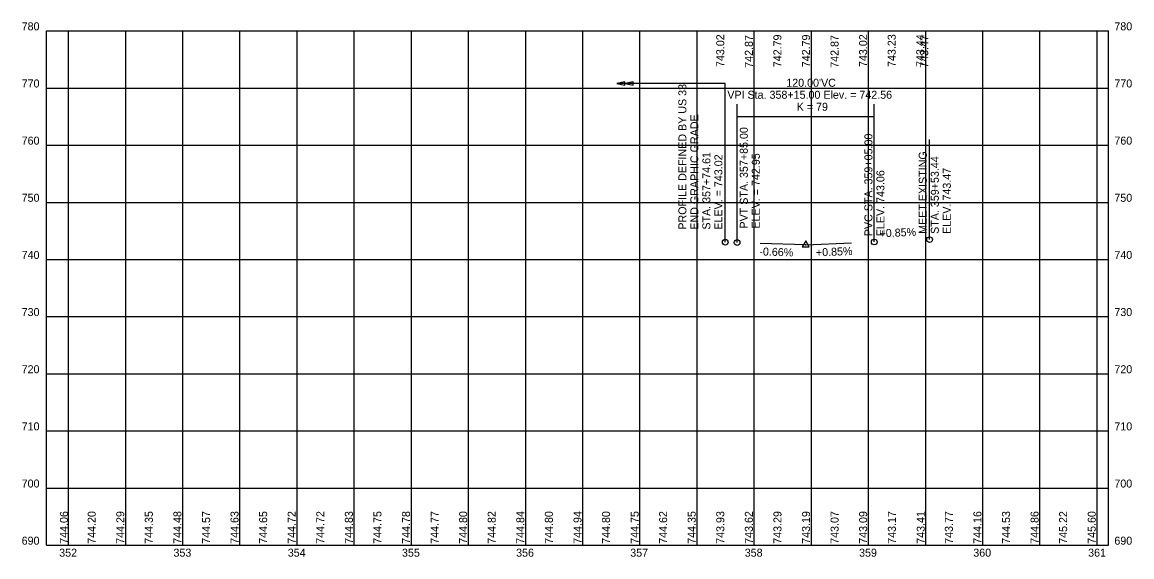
# Model space of a CAD drawing. Extents: x -21 to 950, y 680 to 1148.
import ezdxf

# ---------------------------------------------------------------- set-up
doc = ezdxf.new("R2010")
doc.units = 0
for name, color, linetype in [('PF_P_Sta_Elev_Text', 7, 'Continuous'), ('PF_P_Text', 7, 'Continuous'), ('PF_P_Text_Grade', 7, 'Continuous'), ('PF_P_Text_Points', 7, 'Continuous'), ('PF_P_Text_Strip_Grades_20', 7, 'Continuous'), ('PF_X_Text_Strip_Grade', 7, 'Continuous'), ('SH_Major_Grid_Line', 7, 'Continuous'), ('SH_Text', 7, 'Continuous')]:
    doc.layers.add(name, color=color, linetype=linetype)

msp = doc.modelspace()

# ---------------------------------------------------------------- linework, layer by layer
at = {"layer": 'PF_P_Text'}
msp.add_lwpolyline([(664.3, 956.38), (661.18, 950.97), (667.43, 950.97)], close=True, dxfattribs=at)
at = {"layer": 'PF_P_Text_Grade'}
for q in [(624.32, 954.1), (704.26, 954.47), (664.3, 952.77)]:
    msp.add_line((664.3, 952.77), q, dxfattribs=at)
msp.add_circle((664.3, 952.77), 0.25, dxfattribs=at)
msp.add_circle((664.3, 952.77), 0.25, dxfattribs=at)
at = {"layer": 'PF_P_Text_Points'}
for p, q in [((593.91, 955.12), (593.91, 1093.97)), ((604.3, 954.77), (604.3, 1075.82)), ((724.3, 955.32), (724.3, 1075.82)), ((604.3, 1065.15), (724.3, 1065.15)), ((772.74, 957.37), (772.74, 1044.87))]:
    msp.add_line(p, q, dxfattribs=at)
for centre in [(593.91, 955.12), (604.3, 954.77), (724.3, 955.32), (772.74, 957.37)]:
    msp.add_circle(centre, 2.5, dxfattribs=at)
at = {"layer": 'SH_Major_Grid_Line'}
for p, q in [((0, 1140), (929.39, 1140)), ((0, 690), (0, 1140)), ((19.3, 690), (19.3, 1140)), ((69.3, 690), (69.3, 1140)), ((119.3, 690), (119.3, 1140)), ((169.3, 690), (169.3, 1140)), ((219.3, 690), (219.3, 1140)), ((269.3, 690), (269.3, 1140)), ((319.3, 690), (319.3, 1140)), ((369.3, 690), (369.3, 1140)), ((419.3, 690), (419.3, 1140)), ((469.3, 690), (469.3, 1140)), ((519.3, 690), (519.3, 1140)), ((569.3, 690), (569.3, 1140)), ((619.3, 690), (619.3, 1140)), ((669.3, 690), (669.3, 1140)), ((719.3, 690), (719.3, 1140)), ((769.3, 690), (769.3, 1140)), ((819.3, 690), (819.3, 1140)), ((869.3, 690), (869.3, 1140)), ((919.3, 690), (919.3, 1140)), ((929.39, 690), (929.39, 1140)), ((0, 1090), (929.39, 1090)), ((0, 1040), (929.39, 1040)), ((0, 990), (929.39, 990)), ((0, 940), (929.39, 940)), ((0, 890), (929.39, 890)), ((0, 840), (929.39, 840)), ((0, 790), (929.39, 790)), ((0, 740), (929.39, 740)), ((0, 690), (929.39, 690))]:
    msp.add_line(p, q, dxfattribs=at)
at = {"layer": 'SH_Text'}
msp.add_line((593.91, 1093.97), (498.91, 1093.97), dxfattribs=at)
for points in [[(505.91, 1092.57), (505.91, 1095.37), (498.91, 1093.97)], [(513.24, 1092.57), (513.24, 1095.37), (506.24, 1093.97)]]:
    msp.add_lwpolyline(points, close=True, dxfattribs=at)

# ---------------------------------------------------------------- texts
at = {"layer": 'PF_P_Sta_Elev_Text'}
for s, p in [('780', (-21.73, 1140.5)), ('780', (934.39, 1140.5)), ('770', (-21.73, 1090.5)), ('770', (934.39, 1090.5)), ('760', (-21.73, 1040.5)), ('760', (934.39, 1040.5)), ('750', (-21.73, 990.5)), ('750', (934.39, 990.5)), ('740', (-21.73, 940.5)), ('740', (934.39, 940.5)), ('730', (-21.73, 890.5)), ('730', (934.39, 890.5)), ('720', (-21.73, 840.5)), ('720', (934.39, 840.5)), ('710', (-21.73, 790.5)), ('710', (934.39, 790.5)), ('700', (-21.73, 740.5)), ('700', (934.39, 740.5)), ('690', (-21.73, 690.5)), ('690', (934.39, 690.5)), ('352', (11.1, 680)), ('353', (111.12, 680)), ('354', (211.12, 680)), ('355', (311.04, 680)), ('356', (410.9, 680)), ('357', (510.76, 680)), ('358', (610.96, 680)), ('359', (711, 680)), ('360', (810.93, 680)), ('361', (911.42, 680))]:
    msp.add_text(s, height=7, dxfattribs=at).set_placement(p)
at = {"layer": 'PF_P_Text_Grade'}
for s, rotation, p in [('+0.85%', 2.42662, (729.04, 959.37)), ('-0.66%', 358.09563, (623.67, 943.62)), ('+0.85%', 2.42662, (673.37, 942.65))]:
    msp.add_text(s, height=7, rotation=rotation, dxfattribs=at).set_placement(p)
at = {"layer": 'PF_P_Text_Points'}
for s, p in [("120.00'VC", (647.3, 1091.13)), ('VPI Sta. 358+15.00 Elev. = 742.56', (595.72, 1080.63)), ('K = 79', (656.43, 1070.13))]:
    msp.add_text(s, height=7, dxfattribs=at).set_placement(p)
at = {"layer": 'PF_P_Text_Strip_Grades_20'}
for s, p in [('743.02', (593.05, 1108.39)), ('742.79', (643.05, 1108.19)), ('742.79', (668.05, 1108.19)), ('743.02', (718.05, 1108.39)), ('743.23', (743.05, 1108.43)), ('743.44', (768.05, 1108.43)), ('742.87', (618.05, 1107.71)), ('742.87', (693.05, 1107.71)), ('743.47', (771.49, 1107.71))]:
    msp.add_text(s, height=7, rotation=90, dxfattribs=at).set_placement(p)
at = {"layer": 'PF_X_Text_Strip_Grade'}
for s, p in [('744.06', (18.75, 691.25)), ('744.20', (43.06, 691.25)), ('744.29', (68.06, 691.25)), ('744.35', (93.05, 691.25)), ('744.48', (118.06, 691.25)), ('744.57', (143.2, 691.25)), ('744.63', (168.05, 691.25)), ('744.65', (193.06, 691.25)), ('744.72', (218.05, 691.25)), ('744.72', (243.05, 691.25)), ('744.83', (268.06, 691.25)), ('744.75', (293.05, 691.25)), ('744.78', (318.06, 691.25)), ('744.77', (343.18, 691.25)), ('744.80', (368.05, 691.25)), ('744.82', (393.05, 691.25)), ('744.84', (418.06, 691.25)), ('744.80', (443.06, 691.25)), ('744.94', (468.15, 691.25)), ('744.80', (493.05, 691.25)), ('744.75', (518.12, 691.25)), ('744.62', (543.05, 691.25)), ('744.35', (568.05, 691.25)), ('743.93', (593.05, 691.25)), ('743.62', (618.06, 691.25)), ('743.29', (643.09, 691.25)), ('743.19', (668.06, 691.25)), ('743.07', (693.09, 691.25)), ('743.09', (718.05, 691.25)), ('743.17', (743.2, 691.25)), ('743.41', (768.44, 691.25)), ('743.77', (793.06, 691.25)), ('744.16', (818.07, 691.25)), ('744.53', (843.08, 691.25)), ('744.86', (868.07, 691.25)), ('745.22', (893.06, 691.25)), ('745.60', (918.08, 691.25))]:
    msp.add_text(s, height=7, rotation=90, dxfattribs=at).set_placement(p)
at = {"layer": 'SH_Text'}
for s, p in [('PROFILE DEFINED BY US 33', (559.89, 966.11)), ('END GRAPHIC GRADE', (570.39, 966.11)), ('PVT STA. 357+85.00', (613.64, 967.08)), ('PVC STA. 359+05.00', (722.67, 960.36)), ('STA. 357+74.61', (580.89, 966.11)), ('ELEV. = 743.02', (591.39, 966.11)), ('ELEV. = 742.95', (624.14, 967.08)), ('MEET EXISTING', (770.26, 962.41)), ('STA. 359+53.44', (780.76, 962.41)), ('ELEV. 743.47', (791.26, 962.41)), ('ELEV. 743.06', (733.17, 960.36))]:
    msp.add_text(s, height=7, rotation=90, dxfattribs=at).set_placement(p)

doc.saveas('drawing.dxf')
